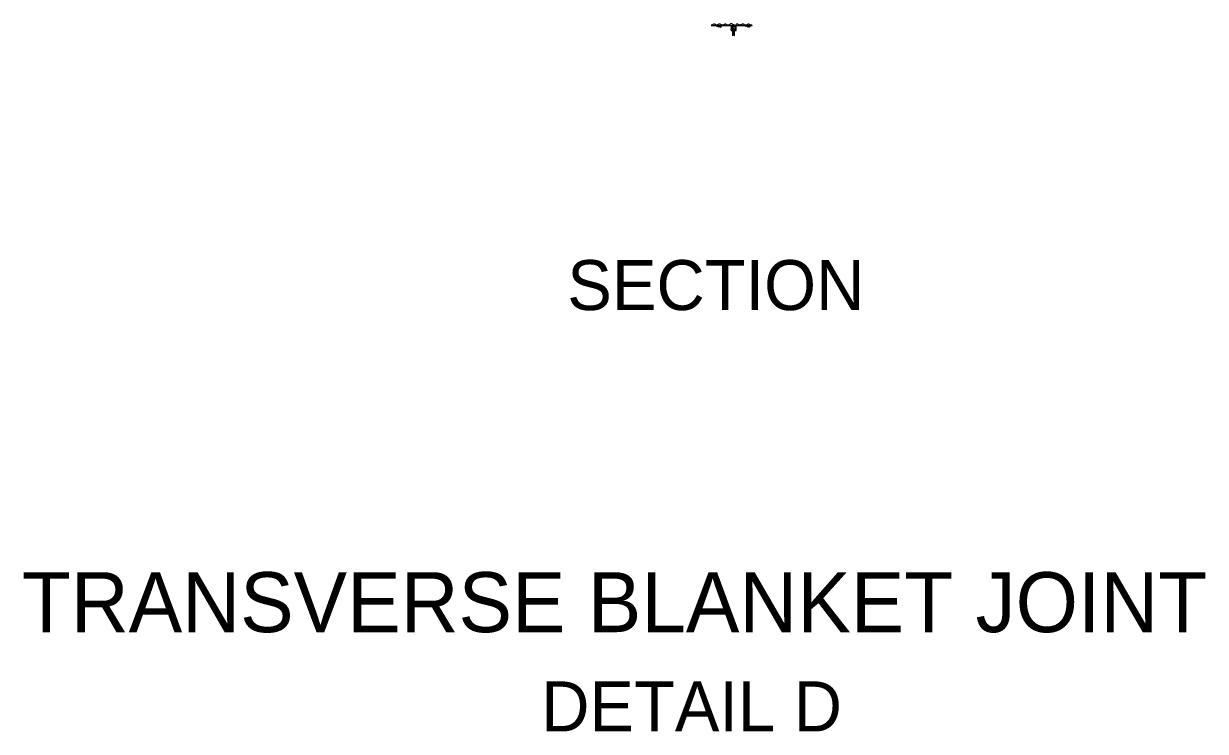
# Model space of a CAD drawing. Extents: x -3138 to -2009, y 501 to 874.
# Drawn here: x -2164.5 to -2046.2, y 795.9 to 866.7 of the extents above; entities that cross this region are included whole.
import ezdxf

# ---------------------------------------------------------------- set-up
doc = ezdxf.new("R2010")
doc.units = 0
for name, color, linetype in [('ls_AREA-EC', 7, 'Continuous'), ('mc_SLOPE-PROTECTION', 7, 'Continuous'), ('str_Misc-Steel-A', 7, 'Continuous'), ('wpc_NO-PLOT', 7, 'Continuous')]:
    doc.layers.add(name, color=color, linetype=linetype)

msp = doc.modelspace()

# ---------------------------------------------------------------- linework, layer by layer
at = {"layer": 'ls_AREA-EC'}
for points in [[(-2093.87, 866.59), (-2093.91, 866.57), (-2093.93, 866.57), (-2093.95, 866.56), (-2093.99, 866.56), (-2094.03, 866.56), (-2094.11, 866.6), (-2094.19, 866.64), (-2094.23, 866.66), (-2094.27, 866.66), (-2094.34, 866.64), (-2094.4, 866.61), (-2094.46, 866.58), (-2094.52, 866.56), (-2094.56, 866.56), (-2094.6, 866.58), (-2094.68, 866.61), (-2094.76, 866.65), (-2094.82, 866.66), (-2094.84, 866.67), (-2094.9, 866.65), (-2094.97, 866.62), (-2095.03, 866.59), (-2095.1, 866.57), (-2095.13, 866.57), (-2095.17, 866.58), (-2095.25, 866.62), (-2095.33, 866.65), (-2095.4, 866.66), (-2095.44, 866.65), (-2095.48, 866.62), (-2095.52, 866.59), (-2095.54, 866.58), (-2095.56, 866.57), (-2095.62, 866.57), (-2095.69, 866.57)], [(-2091.56, 866.59), (-2091.6, 866.58), (-2091.62, 866.57), (-2091.64, 866.56), (-2091.68, 866.56), (-2091.72, 866.57), (-2091.74, 866.58), (-2091.76, 866.58), (-2091.8, 866.6), (-2091.84, 866.62), (-2091.86, 866.63), (-2091.88, 866.64), (-2091.92, 866.66), (-2091.96, 866.66), (-2091.98, 866.66), (-2091.99, 866.66), (-2092.02, 866.65), (-2092.09, 866.61), (-2092.15, 866.58), (-2092.18, 866.57), (-2092.2, 866.56), (-2092.21, 866.56), (-2092.23, 866.56), (-2092.25, 866.57), (-2092.29, 866.58), (-2092.37, 866.62), (-2092.45, 866.65), (-2092.47, 866.66), (-2092.49, 866.66), (-2092.5, 866.67), (-2092.52, 866.67), (-2092.54, 866.67), (-2092.56, 866.66), (-2092.59, 866.65), (-2092.65, 866.62), (-2092.72, 866.59), (-2092.75, 866.58), (-2092.77, 866.57), (-2092.78, 866.57), (-2092.8, 866.57), (-2092.82, 866.57), (-2092.86, 866.59), (-2092.94, 866.62), (-2093.01, 866.66), (-2093.03, 866.66), (-2093.05, 866.66), (-2093.07, 866.67), (-2093.08, 866.66)]]:
    msp.add_spline(points, degree=3, dxfattribs=at)
for points, degree in [([(-2093.39, 866.59), (-2093.4, 866.59), (-2093.45, 866.61), (-2093.56, 866.67), (-2093.63, 866.72), (-2093.74, 866.71), (-2093.82, 866.62), (-2093.87, 866.59)], 3), ([(-2093.08, 866.66), (-2093.23, 866.67), (-2093.24, 866.28), (-2093.23, 866.22), (-2093.22, 866.16), (-2093.26, 866.08), (-2093.31, 866.06), (-2093.41, 866.07), (-2093.54, 866.1), (-2093.58, 866.09), (-2093.62, 866.06), (-2093.67, 866.06), (-2093.68, 866.13), (-2093.65, 866.23), (-2093.61, 866.29), (-2093.62, 866.38), (-2093.64, 866.44)], 2), ([(-2093.39, 866.59), (-2093.26, 866.54), (-2093.31, 866.39), (-2093.27, 866.19), (-2093.29, 866.15), (-2093.31, 866.12), (-2093.33, 866.11), (-2093.45, 866.13), (-2093.55, 866.16), (-2093.62, 866.12), (-2093.63, 866.11), (-2093.65, 866.12), (-2093.63, 866.15), (-2093.6, 866.2), (-2093.56, 866.3), (-2093.57, 866.37), (-2093.6, 866.45)], 2)]:
    msp.add_open_spline(points, degree=degree, dxfattribs=at)
at = {"layer": 'mc_SLOPE-PROTECTION'}
for p, q in [((-2095.69, 866.53), (-2093.69, 866.53)), ((-2094.98, 866.52), (-2095.11, 866.4)), ((-2094.85, 866.52), (-2094.96, 866.38)), ((-2094.93, 866.42), (-2094.88, 866.36)), ((-2094.89, 866.46), (-2094.78, 866.37)), ((-2094.86, 866.5), (-2094.71, 866.38)), ((-2094.8, 866.52), (-2094.63, 866.39)), ((-2093.69, 866.53), (-2093.69, 866.04)), ((-2093.69, 866.04), (-2093.19, 866.04)), ((-2093.67, 866.08), (-2093.68, 866.07)), ((-2093.67, 866.06), (-2093.67, 866.08)), ((-2093.67, 866.08), (-2093.67, 866.08)), ((-2093.67, 866.07), (-2093.67, 866.06)), ((-2093.66, 866.5), (-2093.66, 866.48)), ((-2093.64, 866.5), (-2093.66, 866.49)), ((-2093.66, 866.48), (-2093.63, 866.48)), ((-2093.66, 866.3), (-2093.65, 866.31)), ((-2093.63, 866.48), (-2093.64, 866.5)), ((-2093.6, 866.34), (-2093.59, 866.33)), ((-2093.58, 866.34), (-2093.6, 866.34)), ((-2093.59, 866.33), (-2093.58, 866.34)), ((-2093.56, 866.45), (-2093.58, 866.44)), ((-2093.57, 866.45), (-2093.57, 866.43)), ((-2093.57, 866.43), (-2093.54, 866.43)), ((-2093.55, 866.21), (-2093.57, 866.19)), ((-2093.57, 866.19), (-2093.55, 866.17)), ((-2093.54, 866.43), (-2093.56, 866.45)), ((-2093.56, 866.07), (-2093.55, 866.06)), ((-2093.55, 866.07), (-2093.56, 866.07)), ((-2093.54, 866.19), (-2093.55, 866.2)), ((-2093.55, 866.17), (-2093.54, 866.19)), ((-2093.55, 866.06), (-2093.55, 866.08)), ((-2093.55, 866.08), (-2093.55, 866.07)), ((-2093.51, 866.33), (-2093.53, 866.33)), ((-2093.52, 866.47), (-2093.51, 866.49)), ((-2093.48, 866.48), (-2093.52, 866.47)), ((-2093.52, 866.33), (-2093.52, 866.31)), ((-2093.52, 866.31), (-2093.49, 866.31)), ((-2093.51, 866.5), (-2093.48, 866.48)), ((-2093.49, 866.31), (-2093.51, 866.33)), ((-2093.49, 866.33), (-2093.5, 866.33)), ((-2093.5, 866.3), (-2093.49, 866.28)), ((-2093.49, 866.3), (-2093.5, 866.29)), ((-2093.49, 866.32), (-2093.48, 866.34)), ((-2093.48, 866.34), (-2093.49, 866.33)), ((-2093.49, 866.33), (-2093.49, 866.32)), ((-2093.49, 866.28), (-2093.49, 866.3)), ((-2093.49, 866.3), (-2093.49, 866.3)), ((-2093.47, 866.4), (-2093.46, 866.39)), ((-2093.47, 866.4), (-2093.45, 866.4)), ((-2093.46, 866.23), (-2093.47, 866.23)), ((-2093.46, 866.39), (-2093.45, 866.39)), ((-2093.46, 866.22), (-2093.45, 866.24)), ((-2093.45, 866.24), (-2093.46, 866.23)), ((-2093.46, 866.23), (-2093.46, 866.22)), ((-2093.45, 866.39), (-2093.45, 866.4)), ((-2093.42, 866.15), (-2093.44, 866.15)), ((-2093.43, 866.15), (-2093.43, 866.13)), ((-2093.43, 866.13), (-2093.4, 866.14)), ((-2093.4, 866.14), (-2093.42, 866.15)), ((-2093.41, 866.41), (-2093.39, 866.43)), ((-2093.37, 866.42), (-2093.41, 866.41)), ((-2093.4, 866.44), (-2093.37, 866.42)), ((-2093.35, 866.15), (-2093.34, 866.14)), ((-2093.34, 866.15), (-2093.35, 866.15)), ((-2093.34, 866.14), (-2093.34, 866.15)), ((-2093.34, 866.15), (-2093.34, 866.15)), ((-2093.33, 866.45), (-2093.32, 866.44)), ((-2093.32, 866.45), (-2093.33, 866.45)), ((-2093.32, 866.44), (-2093.32, 866.45)), ((-2093.32, 866.45), (-2093.32, 866.45)), ((-2093.31, 866.38), (-2093.32, 866.37)), ((-2093.32, 866.21), (-2093.32, 866.19)), ((-2093.3, 866.21), (-2093.32, 866.2)), ((-2093.32, 866.19), (-2093.29, 866.19)), ((-2093.31, 866.36), (-2093.3, 866.38)), ((-2093.3, 866.38), (-2093.31, 866.37)), ((-2093.31, 866.37), (-2093.31, 866.36)), ((-2093.29, 866.19), (-2093.3, 866.21)), ((-2093.29, 866.45), (-2093.28, 866.44)), ((-2093.28, 866.45), (-2093.29, 866.45)), ((-2093.28, 866.44), (-2093.28, 866.45)), ((-2093.28, 866.45), (-2093.28, 866.45)), ((-2093.25, 866.4), (-2093.23, 866.42)), ((-2093.21, 866.41), (-2093.25, 866.4)), ((-2093.24, 866.06), (-2093.23, 866.05)), ((-2093.23, 866.06), (-2093.24, 866.06)), ((-2093.23, 866.43), (-2093.21, 866.41)), ((-2093.23, 866.3), (-2093.22, 866.29)), ((-2093.22, 866.3), (-2093.23, 866.3)), ((-2093.23, 866.05), (-2093.23, 866.06)), ((-2093.23, 866.06), (-2093.23, 866.06)), ((-2093.22, 866.29), (-2093.22, 866.3)), ((-2093.22, 866.3), (-2093.22, 866.3)), ((-2093.19, 866.04), (-2093.19, 866.54)), ((-2093.19, 866.54), (-2091.56, 866.54)), ((-2092.12, 866.54), (-2092.26, 866.42)), ((-2091.99, 866.54), (-2092.1, 866.39)), ((-2092.07, 866.44), (-2092.02, 866.38)), ((-2092.03, 866.48), (-2091.93, 866.38)), ((-2092, 866.52), (-2091.85, 866.39)), ((-2091.94, 866.54), (-2091.77, 866.4))]:
    msp.add_line(p, q, dxfattribs=at)
msp.add_open_spline([(-2093.69, 866.53), (-2093.56, 866.56), (-2093.47, 866.52), (-2093.38, 866.53), (-2093.3, 866.53), (-2093.25, 866.55), (-2093.19, 866.54)], degree=2, dxfattribs=at)
at = {"layer": 'str_Misc-Steel-A'}
for p, q in [((-2093.52, 865.51), (-2093.52, 866.11)), ((-2093.52, 865.51), (-2093.5, 865.51)), ((-2093.5, 865.51), (-2093.5, 866.11)), ((-2093.37, 865.52), (-2093.37, 866.11)), ((-2093.37, 865.52), (-2093.35, 865.52)), ((-2093.35, 865.52), (-2093.35, 866.11))]:
    msp.add_line(p, q, dxfattribs=at)
for radius in [0.0833, 0.065]:
    msp.add_arc((-2093.44, 866.11), radius, 359.9994, 180, dxfattribs=at)

# ---------------------------------------------------------------- texts
at = {"layer": 'wpc_NO-PLOT'}
for s, height, p in [('SECTION', 5, (-2110.07, 838.07)), ('TRANSVERSE BLANKET JOINT', 6, (-2164.64, 805.86)), ('DETAIL D', 5, (-2112.68, 795.94))]:
    msp.add_text(s, height=height, dxfattribs=at).set_placement(p)

doc.saveas('drawing.dxf')
